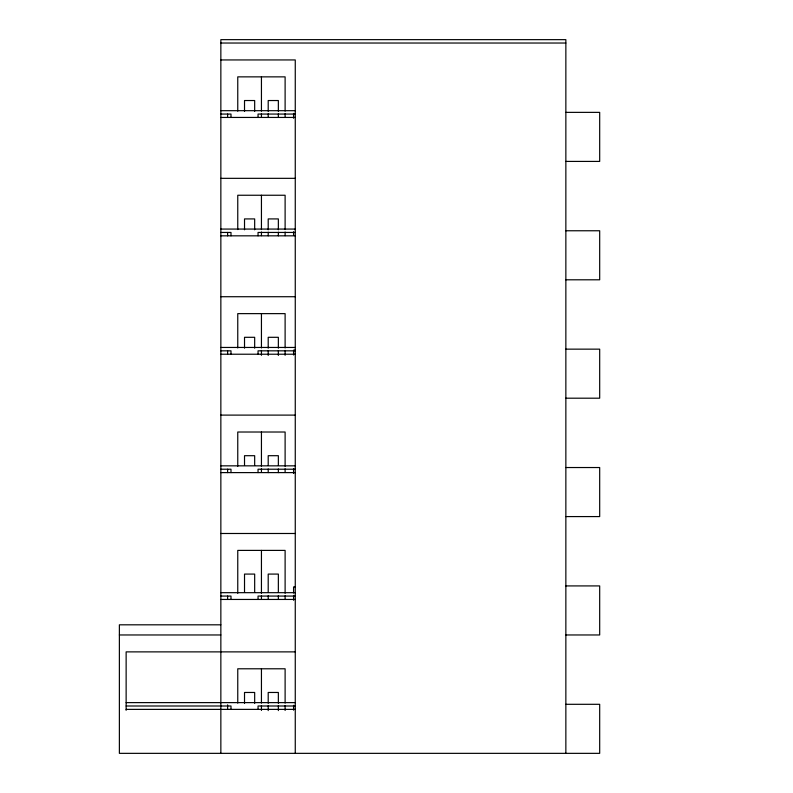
<?xml version="1.0" encoding="UTF-8"?>
<svg xmlns="http://www.w3.org/2000/svg" width="793" height="793" viewBox="0 0 793 793"><rect width="100%" height="100%" fill="white"/><g stroke="black" fill="none" stroke-linecap="round" stroke-linejoin="round"><path stroke-width="1.19" d="M220.851 43.03L565.855 43.03M220.851 59.941L295.264 59.941L295.264 753.35M220.851 110.683L295.264 110.683M565.855 112.368L599.686 112.368L599.686 161.415L565.855 161.415M220.851 114.063L230.991 114.063L230.991 117.443M295.264 114.063L258.052 114.063L258.052 117.443M220.851 117.443L295.264 117.443M220.851 178.336L295.264 178.336M220.851 229.068L295.264 229.068M565.855 230.763L599.686 230.763L599.686 279.8L565.855 279.8M220.851 232.448L230.991 232.448L230.991 235.828M295.264 232.448L258.052 232.448L258.052 235.828M220.851 235.828L295.264 235.828M220.851 296.721L295.264 296.721M220.851 347.453L295.264 347.453M565.855 349.148L599.686 349.148L599.686 398.195L565.855 398.195M295.264 350.159L293.569 350.159L293.569 354.996M220.851 350.833L230.991 350.833L230.991 354.223M295.264 350.833L258.052 350.833L258.052 354.223M220.851 354.223L295.264 354.223M220.851 415.106L295.264 415.106M220.851 465.838L295.264 465.838M565.855 467.533L599.686 467.533L599.686 516.58L565.855 516.58M220.851 469.218L230.991 469.218L230.991 472.608M295.264 469.218L258.052 469.218L258.052 472.608M220.851 472.608L295.264 472.608M220.851 533.491L295.264 533.491M565.855 585.918L599.686 585.918L599.686 634.965L565.855 634.965M295.264 586.929L293.569 586.929L293.569 592.976M220.851 592.678L295.264 592.678M220.851 596.068L230.991 596.068L230.991 599.449M295.264 596.068L258.052 596.068L258.052 599.449M220.851 599.449L295.264 599.449M220.851 624.815L119.376 624.815L119.376 753.35L599.686 753.35L599.686 704.303L565.855 704.303M119.376 634.965L220.851 634.965M295.264 651.876L126.137 651.876L126.137 710.3M126.137 702.618L295.264 702.618M126.137 705.998L230.991 705.998L230.991 709.378M295.264 705.998L258.052 705.998L258.052 709.378M126.137 709.378L295.264 709.378M565.855 753.35L565.855 39.65L220.851 39.65L220.851 753.35M293.569 113.389L293.569 118.216M293.569 231.774L293.569 235.402M293.569 468.544L293.569 473.381M293.569 595.384L293.569 600.222M293.569 705.324L293.569 710.151M285.113 111.169L285.113 76.862L237.761 76.862L237.761 111.169M285.113 113.627L285.113 117.305M285.113 229.554L285.113 195.247L237.761 195.247L237.761 229.554M285.113 232.012L285.113 235.69M285.113 347.949L285.113 313.631L237.761 313.631L237.761 347.949M285.113 350.397L285.113 355.294M285.113 466.334L285.113 432.016L237.761 432.016L237.761 466.334M285.113 468.782L285.113 472.459M285.113 593.293L285.113 550.401L237.761 550.401L237.761 593.293M285.113 595.751L285.113 599.419M285.113 703.104L285.113 668.786L237.761 668.786L237.761 703.104M285.113 705.552L285.113 710.459M278.353 111.407L278.353 100.533L268.203 100.533L268.203 111.407M278.353 113.825L278.353 117.443M278.353 229.792L278.353 218.918L268.203 218.918L268.203 229.792M278.353 232.21L278.353 235.828M278.353 348.177L278.353 337.303L268.203 337.303L268.203 348.177M278.353 350.595L278.353 355.423M278.353 465.362L278.353 455.697L268.203 455.697L268.203 465.362M278.353 468.98L278.353 472.608M278.353 592.202L278.353 574.082L268.203 574.082L268.203 592.202M278.353 595.821L278.353 599.449M278.353 703.341L278.353 692.467L268.203 692.467L268.203 703.341M278.353 705.75L278.353 710.587M268.203 113.825L268.203 117.443M268.203 232.21L268.203 235.828M268.203 350.595L268.203 355.423M268.203 468.98L268.203 472.608M268.203 595.821L268.203 599.449M268.203 705.75L268.203 710.587M261.442 76.862L261.442 111.169M261.442 113.627L261.442 117.305M261.442 195.247L261.442 229.554M261.442 232.012L261.442 235.69M261.442 313.631L261.442 347.949M261.442 350.397L261.442 355.294M261.442 432.016L261.442 466.334M261.442 468.782L261.442 472.459M261.442 550.401L261.442 593.293M261.442 595.751L261.442 599.419M261.442 668.786L261.442 703.104M261.442 705.552L261.442 710.459M254.672 111.407L254.672 100.533L244.522 100.533L244.522 111.407M254.672 229.792L254.672 218.918L244.522 218.918L244.522 229.792M254.672 348.177L254.672 337.303L244.522 337.303L244.522 348.177M254.672 465.362L254.672 455.697L244.522 455.697L244.522 465.362M254.672 592.202L254.672 574.082L244.522 574.082L244.522 592.202M254.672 703.341L254.672 692.467L244.522 692.467L244.522 703.341M227.611 114.063L227.611 117.443M227.611 232.448L227.611 235.828M227.611 350.833L227.611 354.223M227.611 469.218L227.611 472.608M227.611 596.068L227.611 599.449M227.611 704.868L227.611 709.378"/></g></svg>
